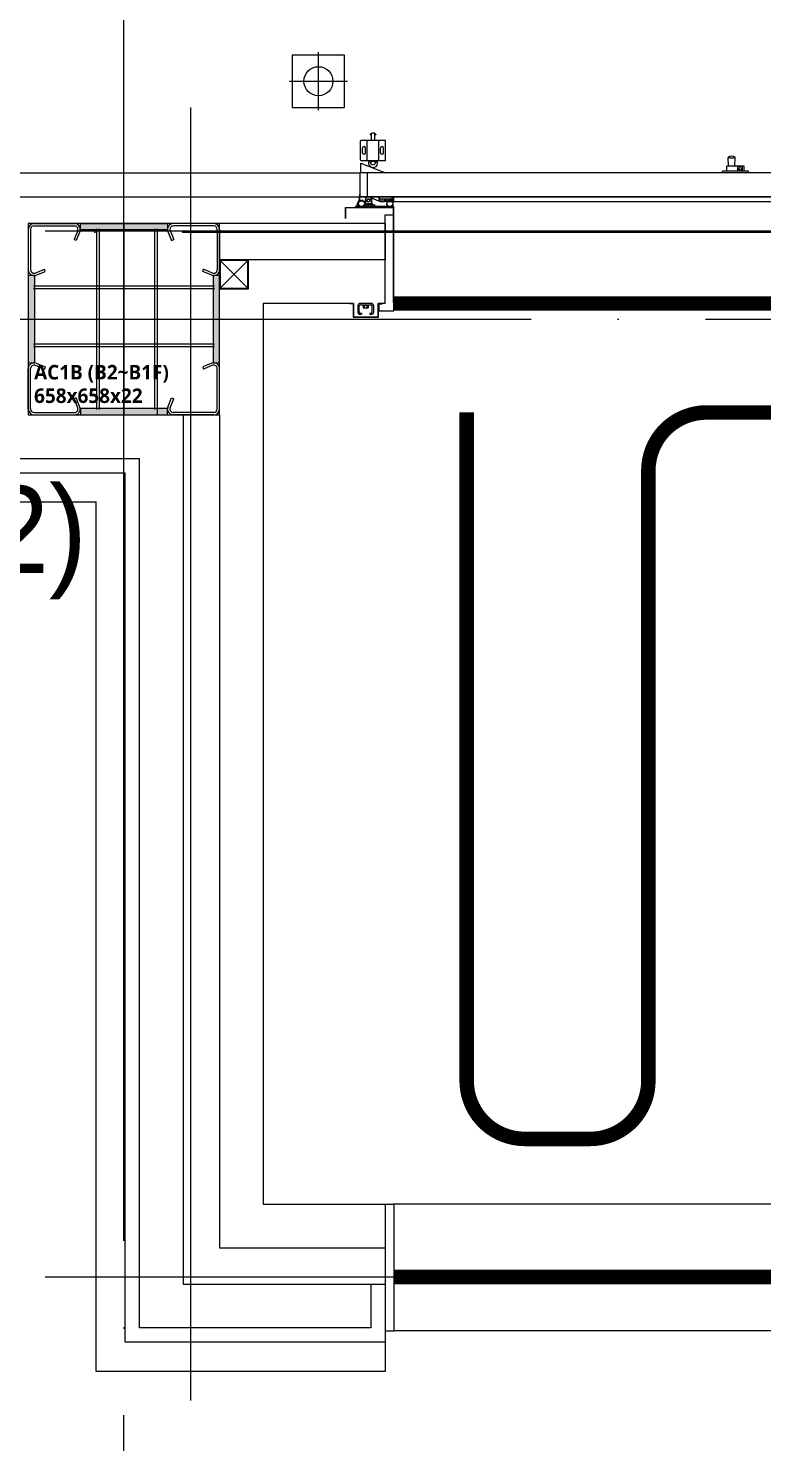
# Model space of a CAD drawing. Header units: millimetres. Extents: x -47382 to 204618, y -51045 to 127155.
# Drawn here: x 90671 to 93197, y 36505 to 41373 of the extents above; entities that cross this region are included whole.
import ezdxf
from ezdxf.enums import TextEntityAlignment as Align

# ---------------------------------------------------------------- set-up
doc = ezdxf.new("R2010")
doc.units = ezdxf.units.MM
doc.header["$LTSCALE"] = 300
doc.header["$MEASUREMENT"] = 0
doc.linetypes.add('CEN', pattern=[62, 60, -1, 0, -1])
doc.linetypes.add('HID', pattern=[2, 1.1, -0.9])
doc.layers.get('0').update_dxf_attribs({"linetype": 'CONTINUOUS'})
doc.layers.get('Defpoints').update_dxf_attribs({"color": 153, "linetype": 'CONTINUOUS'})
for name, color, linetype in [('A-CEN', 1, 'CEN'), ('A-DOOR-JAMB', 4, 'CONTINUOUS'), ('A-FLOR-FLIN-TYP2', 8, 'CONTINUOUS'), ('A-FLOR-PANL', 6, 'CONTINUOUS'), ('A-ST-AXIS-CEN', 252, 'CEN'), ('A-ST-COL', 2, 'CONTINUOUS'), ('A-볼라드', 8, 'CONTINUOUS'), ('Bound', 9, 'CONTINUOUS'), ('HID', 7, 'HID'), ('XREF-PLAN$0$A-STEEL', 7, 'CONTINUOUS'), ('갈바륨 V-115', 141, 'CONTINUOUS'), ('방열도어', 75, 'CONTINUOUS'), ('저온단열', 160, 'CONTINUOUS'), ('충돌방지대 IN', 4, 'CONTINUOUS')]:
    doc.layers.add(name, color=color, linetype=linetype)
doc.layers.add('Defpoint', color=161, linetype='CONTINUOUS', plot=False)
doc.styles.add('SH_대대리576', font='NanumGothicBold.ttf')
doc.styles.add('돋움', font='')
doc.styles.get('돋움').set_extended_font_data('Dotum')

# ---------------------------------------------------------------- blocks, each defined once
blk = doc.blocks.new('전실1')
at = {"layer": 'A-CEN'}
for p, q in [((-6580, 4650, -103000), (-6580, 200, -103000)), ((-7080, 4225, -103000), (-1680, 4225, -103000)), ((-7080, 625, -103000), (-1680, 625, -103000))]:
    blk.add_line(p, q, dxfattribs=at)
at = {"layer": 'A-DOOR-JAMB'}
for p, q in [((-5910, 875, -103000), (-5910, 725, -103000)), ((-5910, 875, -103000), (-5880, 875, -103000)), ((-5880, 875, -103000), (-5880, 440, -103000)), ((-5910, 600, -103000), (-5910, 440, -103000)), ((-5910, 440, -103000), (-5880, 440, -103000))]:
    blk.add_line(p, q, dxfattribs=at)
at = {"layer": 'A-FLOR-FLIN-TYP2'}
for p, q in [((-2880, 875, -103000), (-5880, 875, -103000)), ((-2880, 440, -103000), (-5880, 440, -103000))]:
    blk.add_line(p, q, dxfattribs=at)
at = {"layer": 'A-FLOR-PANL'}
for p, q in [((-5910, 4250, -103000), (-6480, 4250, -103000)), ((-5910, 4250, -103000), (-5910, 4125, -103000)), ((-5910, 4125, -103000), (-6480, 4125, -103000)), ((-6605, 3592, -103000), (-6605, 600, -103000)), ((-6480, 3592, -103000), (-6480, 725, -103000)), ((-6480, 725, -103000), (-5910, 725, -103000)), ((-5910, 725, -103000), (-5910, 600, -103000)), ((-6605, 600, -103000), (-5910, 600, -103000))]:
    blk.add_line(p, q, dxfattribs=at)
at = {"layer": 'A-볼라드'}
for p, q in [((-6140, 4640, -103000), (-6140, 4840, -103000)), ((-6240, 4740, -103000), (-6040, 4740, -103000))]:
    blk.add_line(p, q, dxfattribs=at)
at = {"layer": 'A-볼라드', "elevation": -103000}
blk.add_lwpolyline([(-6050, 4650), (-6050, 4830), (-6230, 4830), (-6230, 4650)], close=True, dxfattribs=at)
at = {"layer": 'A-볼라드'}
blk.add_circle((-6140, 4740, -103000), 50, dxfattribs=at)
at = {"layer": 'HID', "const_width": 50, "elevation": -103000}
for points in [[(-2878.7, 3975), (-5880.7, 3975)], [(-2880, 625), (-5880, 625)]]:
    blk.add_lwpolyline(points, dxfattribs=at)
at = {"layer": '방열도어'}
for p, q in [((-5994.8, 4473.7, -103000), (-5994.8, 4534.8, -103000)), ((-5910.8, 4536.4, -103000), (-5993.2, 4536.4, -103000)), ((-5971.8, 4473.7, -103000), (-5971.8, 4536.4, -103000)), ((-5961.9, 4558.3, -103000), (-5961.9, 4555.9, -103000)), ((-5957.8, 4558.3, -103000), (-5961.9, 4558.3, -103000)), ((-5957.8, 4555.9, -103000), (-5961.9, 4555.9, -103000)), ((-5957.8, 4536.4, -103000), (-5957.8, 4561.1, -103000)), ((-5946.2, 4561.1, -103000), (-5957.8, 4561.1, -103000)), ((-5946.2, 4536.4, -103000), (-5946.2, 4561.1, -103000)), ((-5942.1, 4558.3, -103000), (-5946.2, 4558.3, -103000)), ((-5942.1, 4555.9, -103000), (-5946.2, 4555.9, -103000)), ((-5942.1, 4558.3, -103000), (-5942.1, 4555.9, -103000)), ((-5932.2, 4473.7, -103000), (-5932.2, 4536.4, -103000)), ((-5909.2, 4473.7, -103000), (-5909.2, 4534.8, -103000)), ((-5988.2, 4494, -103000), (-5988.2, 4509.6, -103000)), ((-5977.5, 4494, -103000), (-5977.5, 4509.6, -103000)), ((-5926.5, 4494, -103000), (-5926.5, 4509.6, -103000)), ((-5915.8, 4494, -103000), (-5915.8, 4509.6, -103000)), ((-5994.8, 4468.1, -103000), (-5994.8, 4473.7, -103000)), ((-5994.4, 4457.8, -103000), (-5908.7, 4424.8, -103000)), ((-5994.4, 4424.8, -103000), (-5994.4, 4457.8, -103000)), ((-5910.8, 4466.4, -103000), (-5993.2, 4466.4, -103000)), ((-5971.8, 4466.4, -103000), (-5971.8, 4473.7, -103000)), ((-5962.3, 4463.3, -103000), (-5962.3, 4466.4, -103000)), ((-5941.7, 4463.3, -103000), (-5941.7, 4466.4, -103000)), ((-5932.2, 4466.4, -103000), (-5932.2, 4473.7, -103000)), ((-5909.2, 4468.1, -103000), (-5909.2, 4473.7, -103000)), ((-4749.7, 4424.8, -103000), (-4749.7, 4430.6, -103000)), ((-4660.7, 4430.6, -103000), (-4749.7, 4430.6, -103000)), ((-4675.6, 4447.1, -103000), (-4734.8, 4447.1, -103000)), ((-4734.8, 4430.6, -103000), (-4734.8, 4447.1, -103000)), ((-4729.5, 4447.1, -103000), (-4730.3, 4477.5, -103000)), ((-4707.3, 4447.1, -103000), (-4706.4, 4477.5, -103000)), ((-4697, 4430.6, -103000), (-4697, 4446.2, -103000)), ((-4681.3, 4446.2, -103000), (-4697, 4446.2, -103000)), ((-4681.3, 4430.6, -103000), (-4681.3, 4446.2, -103000)), ((-4675.6, 4430.6, -103000), (-4675.6, 4447.1, -103000)), ((-4660.7, 4424.8, -103000), (-4660.7, 4430.6, -103000)), ((-7430, 4424.8, -103000), (-5996.8, 4424.8, -103000)), ((-4380.1, 4424.8, -103000), (-5996.8, 4424.8, -103000)), ((-5996.8, 4342.5, -103000), (-5996.8, 4424.8, -103000)), ((-4380.8, 4424.2, -103000), (-5996.8, 4424.2, -103000)), ((-5996.2, 4343.2, -103000), (-5996.2, 4424.8, -103000)), ((-5971.5, 4343.2, -103000), (-5971.5, 4424.2, -103000)), ((-7430, 4342.5, -103000), (-5998.5, 4342.5, -103000)), ((-5998.4, 4350.7, -103000), (-5998.4, 4342.5, -103000)), ((-5996.9, 4350.7, -103000), (-5998.4, 4350.7, -103000)), ((-5996.8, 4342.5, -103000), (-4535.5, 4342.5, -103000)), ((-5996.2, 4343.2, -103000), (-4535.5, 4343.2, -103000)), ((-5931.6, 4326.7, -103000), (-5959, 4338.3, -103000)), ((-5931.6, 4342.5, -103000), (-5931.6, 4329.9, -103000)), ((-5930, 4331.6, -103000), (-5930, 4342.5, -103000)), ((-5886.3, 4334.1, -103000), (-5930, 4334.1, -103000)), ((-5886.3, 4334, -103000), (-5888.8, 4334, -103000)), ((-5888.8, 4334, -103000), (-5888.8, 4327.5, -103000)), ((-5887.2, 4325.8, -103000), (-5887.2, 4332.4, -103000)), ((-5887.2, 4332.4, -103000), (-5883.9, 4332.4, -103000)), ((-5886.3, 4334, -103000), (-5886.3, 4342.5, -103000)), ((-5880.6, 4342.3, -103000), (-5885.3, 4342.3, -103000)), ((-5885.3, 4342.3, -103000), (-5885.3, 4339.8, -103000)), ((-5885.3, 4339.8, -103000), (-5884.1, 4339.8, -103000)), ((-5884.1, 4339.8, -103000), (-5884.1, 4340.7, -103000)), ((-5884.1, 4340.7, -103000), (-5882.1, 4340.7, -103000)), ((-5882.2, 4340.6, -103000), (-5883.9, 4340.6, -103000)), ((-5883.9, 4340.6, -103000), (-5883.9, 4336.5, -103000)), ((-5883.9, 4332.4, -103000), (-5883.9, 4327.5, -103000)), ((-5882.2, 4327.5, -103000), (-5882.2, 4340.6, -103000)), ((-5882.1, 4340.7, -103000), (-5882.1, 4327.3, -103000)), ((-5880.6, 4325.6, -103000), (-5880.6, 4342.3, -103000)), ((-6046.6, 4268, -103000), (-6046.6, 4305.7, -103000)), ((-6046.6, 4305.7, -103000), (-5880.7, 4305.7, -103000)), ((-6046, 4268, -103000), (-6046, 4305, -103000)), ((-6046, 4305, -103000), (-5881.3, 4305, -103000)), ((-6011.5, 4310.4, -103000), (-6014.6, 4305.7, -103000)), ((-6012, 4307.8, -103000), (-6009.4, 4307.8, -103000)), ((-6012, 4307.8, -103000), (-6009.4, 4307.8, -103000)), ((-6012, 4307.8, -103000), (-6012, 4305.7, -103000)), ((-6011.5, 4310.4, -103000), (-6008.7, 4310.4, -103000)), ((-6008.4, 4305.7, -103000), (-6009.8, 4306.3, -103000)), ((-6007.9, 4307.8, -103000), (-6001.9, 4307.8, -103000)), ((-6007.9, 4307.8, -103000), (-6001.9, 4307.8, -103000)), ((-6007.2, 4310.4, -103000), (-6002.5, 4310.4, -103000)), ((-6005.5, 4307.8, -103000), (-5997.2, 4307.8, -103000)), ((-6005.5, 4307.8, -103000), (-6005.5, 4305.7, -103000)), ((-6005.5, 4307.6, -103000), (-6001.9, 4307.6, -103000)), ((-6005.5, 4307.3, -103000), (-6001.9, 4307.3, -103000)), ((-6005.5, 4307.1, -103000), (-6001.9, 4307.1, -103000)), ((-6005.5, 4306.8, -103000), (-6001.9, 4306.8, -103000)), ((-6005.5, 4306.6, -103000), (-6001.9, 4306.6, -103000)), ((-6005.5, 4306.3, -103000), (-6001.9, 4306.3, -103000)), ((-6005.5, 4306.1, -103000), (-6001.9, 4306.1, -103000)), ((-6005.5, 4305.8, -103000), (-5971.7, 4305.8, -103000)), ((-6002.5, 4310.4, -103000), (-5997.9, 4307.8, -103000)), ((-6001.9, 4307.8, -103000), (-5997.9, 4307.8, -103000)), ((-6001.9, 4307.8, -103000), (-5971.7, 4307.8, -103000)), ((-6001.9, 4307.6, -103000), (-5971.7, 4307.5, -103000)), ((-6001.9, 4307.3, -103000), (-5971.7, 4307.3, -103000)), ((-6001.9, 4307.1, -103000), (-5971.7, 4307, -103000)), ((-6001.9, 4306.8, -103000), (-5971.7, 4306.8, -103000)), ((-6001.9, 4306.6, -103000), (-5971.7, 4306.5, -103000)), ((-6001.9, 4306.3, -103000), (-5971.7, 4306.3, -103000)), ((-6001.9, 4306.1, -103000), (-5971.7, 4306, -103000)), ((-5986.5, 4307.8, -103000), (-5971.7, 4307.8, -103000)), ((-5899.7, 4307.8, -103000), (-5986.4, 4307.8, -103000)), ((-5902.1, 4308.4, -103000), (-5983.9, 4308.4, -103000)), ((-5983.9, 4308.4, -103000), (-5983.9, 4307.8, -103000)), ((-5975.1, 4329.8, -103000), (-5980, 4315, -103000)), ((-5947.1, 4315, -103000), (-5980, 4315, -103000)), ((-5980, 4315, -103000), (-5980, 4308.4, -103000)), ((-5973.3, 4308.4, -103000), (-5973.3, 4309.7, -103000)), ((-5973.3, 4309.2, -103000), (-5953.5, 4309.2, -103000)), ((-5972.4, 4310.5, -103000), (-5954.3, 4310.5, -103000)), ((-5972, 4310.5, -103000), (-5972, 4318.7, -103000)), ((-5971.7, 4307.8, -103000), (-5971.7, 4305.7, -103000)), ((-5971.2, 4319.5, -103000), (-5955.6, 4319.5, -103000)), ((-5967.9, 4318.7, -103000), (-5967.9, 4310.5, -103000)), ((-5959.4, 4329.8, -103000), (-5954.5, 4315, -103000)), ((-5958.8, 4318.7, -103000), (-5958.8, 4310.5, -103000)), ((-5954.7, 4310.5, -103000), (-5954.7, 4318.7, -103000)), ((-5953.5, 4308.4, -103000), (-5953.5, 4309.7, -103000)), ((-5947.1, 4315, -103000), (-5947.1, 4308.4, -103000)), ((-5931.6, 4329.9, -103000), (-5931.6, 4326.7, -103000)), ((-5927.5, 4325.8, -103000), (-5912.7, 4325.8, -103000)), ((-5914.3, 4327.5, -103000), (-5925.9, 4327.5, -103000)), ((-5899.6, 4307.8, -103000), (-5914.4, 4307.8, -103000)), ((-5914.4, 4307.8, -103000), (-5914.4, 4305.7, -103000)), ((-5880.7, 4307.5, -103000), (-5914.4, 4307.5, -103000)), ((-5880.7, 4307.3, -103000), (-5914.4, 4307.3, -103000)), ((-5880.7, 4307, -103000), (-5914.4, 4307, -103000)), ((-5880.7, 4306.8, -103000), (-5914.4, 4306.8, -103000)), ((-5880.7, 4306.5, -103000), (-5914.4, 4306.5, -103000)), ((-5880.7, 4306.3, -103000), (-5914.4, 4306.3, -103000)), ((-5880.7, 4306, -103000), (-5914.4, 4306, -103000)), ((-5880.7, 4305.8, -103000), (-5914.4, 4305.8, -103000)), ((-5914.4, 4305.7, -103000), (-5880.7, 4305.7, -103000)), ((-5903.6, 4329.1, -103000), (-5914.3, 4329.1, -103000)), ((-5914.3, 4329.1, -103000), (-5914.3, 4327.5, -103000)), ((-5912.7, 4325.8, -103000), (-5912.7, 4327.5, -103000)), ((-5912.7, 4327.5, -103000), (-5905.3, 4327.5, -103000)), ((-5905.3, 4327.5, -103000), (-5905.3, 4325.8, -103000)), ((-5905.3, 4325.8, -103000), (-5887.2, 4325.8, -103000)), ((-5903.6, 4327.5, -103000), (-5903.6, 4329.1, -103000)), ((-5888.8, 4327.5, -103000), (-5903.6, 4327.5, -103000)), ((-5902.1, 4308.4, -103000), (-5902.1, 4307.8, -103000)), ((-5880.7, 4307.8, -103000), (-5888.9, 4307.8, -103000)), ((-5880, 4308.4, -103000), (-5887.9, 4308.4, -103000)), ((-5887.9, 4308.4, -103000), (-5887.9, 4307.8, -103000)), ((-5886, 4330.4, -103000), (-5886.2, 4327.3, -103000)), ((-5886.2, 4325.6, -103000), (-5886.2, 4327.3, -103000)), ((-5886.2, 4325.6, -103000), (-5880.6, 4325.6, -103000)), ((-5884.3, 4330.4, -103000), (-5886, 4330.4, -103000)), ((-5884.3, 4330.4, -103000), (-5884.1, 4327.3, -103000)), ((-5882.1, 4327.3, -103000), (-5884.1, 4327.3, -103000)), ((-5883.9, 4327.5, -103000), (-5882.2, 4327.5, -103000)), ((-5881.3, 3978.1, -103000), (-5881.3, 4305, -103000)), ((-5880.7, 4305.7, -103000), (-5880.7, 4307.8, -103000)), ((-5880.7, 3978.1, -103000), (-5880.7, 4305.7, -103000)), ((-5880.6, 4326, -103000), (-4707.3, 4326, -103000)), ((-5880, 4305.7, -103000), (-5880, 4308.4, -103000)), ((-5880, 4263.1, -103000), (-5880, 4305.7, -103000)), ((-4707.3, 4326, -103000), (-4417.2, 4326, -103000)), ((-5910, 4280.3, -103000), (-5881.3, 4280.3, -103000)), ((-5910, 3975, -103000), (-5910, 4280.3, -103000)), ((-5880, 4263.1, -103000), (-5880.7, 4263.1, -103000)), ((-6032.4, 3975, -103000), (-6032.4, 3974.2, -103000)), ((-6019.2, 3975, -103000), (-6032.4, 3975, -103000)), ((-6020, 3974.2, -103000), (-6032.4, 3974.2, -103000)), ((-6020, 3974.2, -103000), (-6020, 3927.8, -103000)), ((-6019.2, 3975, -103000), (-6019.2, 3927.8, -103000)), ((-6004, 3968.4, -103000), (-6004, 3944.5, -103000)), ((-5999.9, 3946.2, -103000), (-5999.9, 3966.8, -103000)), ((-5957.1, 3975, -103000), (-5997.4, 3975, -103000)), ((-5995.8, 3970.9, -103000), (-5958.7, 3970.9, -103000)), ((-5987.1, 3970.9, -103000), (-5987.1, 3969.6, -103000)), ((-5987.1, 3970.1, -103000), (-5967.4, 3970.1, -103000)), ((-5986.3, 3968.8, -103000), (-5968.2, 3968.8, -103000)), ((-5985.9, 3968.8, -103000), (-5985.9, 3960.6, -103000)), ((-5985.1, 3959.8, -103000), (-5969.4, 3959.8, -103000)), ((-5981.8, 3960.6, -103000), (-5981.8, 3968.8, -103000)), ((-5972.7, 3960.6, -103000), (-5972.7, 3968.8, -103000)), ((-5968.6, 3968.8, -103000), (-5968.6, 3960.6, -103000)), ((-5967.4, 3970.9, -103000), (-5967.4, 3969.6, -103000)), ((-5954.6, 3946.2, -103000), (-5954.6, 3966.8, -103000)), ((-5950.5, 3968.4, -103000), (-5950.5, 3944.5, -103000)), ((-5934.2, 3927.8, -103000), (-5934.2, 3975, -103000)), ((-5910, 3975, -103000), (-5934.2, 3975, -103000)), ((-5933.3, 3974.2, -103000), (-5921, 3974.2, -103000)), ((-5933.3, 3927.8, -103000), (-5933.3, 3974.2, -103000)), ((-5932.9, 3974.2, -103000), (-5932.9, 3949.6, -103000)), ((-5932.9, 3949.6, -103000), (-5880.7, 3949.6, -103000)), ((-5932.2, 3974.2, -103000), (-5932.2, 3950.3, -103000)), ((-5932.2, 3950.3, -103000), (-5881.3, 3950.3, -103000)), ((-5921, 3974.2, -103000), (-5921, 3975, -103000)), ((-5881.3, 3978.1, -103000), (-5881.3, 3950.3, -103000)), ((-5880.7, 3978.1, -103000), (-5880.7, 3949.6, -103000)), ((-6020, 3927.8, -103000), (-5933.3, 3927.8, -103000)), ((-6019.2, 3928.6, -103000), (-5934.2, 3928.6, -103000)), ((-5997.4, 3937.9, -103000), (-5991.6, 3937.9, -103000)), ((-5995.8, 3942.1, -103000), (-5991.6, 3942.1, -103000)), ((-5991.6, 3942.1, -103000), (-5991.6, 3937.9, -103000)), ((-5962.8, 3942.1, -103000), (-5958.7, 3942.1, -103000)), ((-5962.8, 3942.1, -103000), (-5962.8, 3937.9, -103000)), ((-5962.8, 3937.9, -103000), (-5957.1, 3937.9, -103000))]:
    blk.add_line(p, q, dxfattribs=at)
at = {"layer": '방열도어', "const_width": 50, "elevation": -103000}
blk.add_lwpolyline([(-5630, 3600), (-5630, 1300, 0.414214), (-5430, 1100), (-5205, 1100, 0.414214), (-5005, 1300), (-5005, 3400, -0.414214), (-4805, 3600), (-4580, 3600, -0.414214), (-4380, 3400), (-4380, 1300, 0.414214), (-4180, 1100), (-3955, 1100, 0.414214), (-3755, 1300), (-3755, 3400, -0.414214), (-3555, 3600), (-3330, 3600, -0.414214), (-3130, 3400), (-3130, 1100)], format="xyb", dxfattribs=at)
at = {"layer": '방열도어'}
for centre, radius in [((-5952, 4458.3, -103000), 7), ((-4689.1, 4438.4, -103000), 4.53), ((-5967.4, 4329.8, -103000), 4.53), ((-5926.1, 4333.3, -103000), 0.823), ((-5919.7, 4333.3, -103000), 0.823), ((-5899.5, 4333.3, -103000), 0.823), ((-5893.1, 4333.3, -103000), 0.823), ((-5991.9, 4318.5, -103000), 9.88), ((-5894.2, 4318.5, -103000), 9.88)]:
    blk.add_circle(centre, radius, dxfattribs=at)
for centre, radius, start, end in [((-5993.2, 4534.8, -103000), 1.65, 90, 180), ((-5910.8, 4534.8, -103000), 1.65, 0, 90), ((-5982.9, 4509.6, -103000), 5.35, 0, 180), ((-5982.9, 4494, -103000), 5.35, 180, 0), ((-5921.1, 4509.6, -103000), 5.35, 0, 180), ((-5921.1, 4494, -103000), 5.35, 180, 0), ((-4718.4, 4462.3, -103000), 19.4, 51.9488, 128.0512), ((-5993.2, 4468.1, -103000), 1.65, 180, 270), ((-5952, 4458.3, -103000), 15.6, 148.6378, 31.3622), ((-5951.8, 4464.3, -103000), 10.5, 174.8057, 228.8504), ((-5952.2, 4464.3, -103000), 10.5, 311.1496, 5.1943), ((-5910.8, 4468.1, -103000), 1.65, 270, 0), ((-4718.4, 4525, -103000), 49, 255.8934, 284.1254), ((-6046.9, 4343.6, -103000), 48.4, 329.3671, 358.655), ((-6046.9, 4343.9, -103000), 50, 328.9061, 358.4444), ((-5967.4, 4329.8, -103000), 11.9, 327.5466, 213.8235), ((-5967.3, 4326.1, -103000), 8.66, 25.3289, 154.5724), ((-5886.3, 4336.5, -103000), 2.47, 270, 0), ((-5963.2, 4296.8, -103000), 47.5, 152.1452, 168.4581), ((-5962.9, 4296.7, -103000), 46.4, 152.5452, 168.7456), ((-5991.9, 4318.5, -103000), 11.5, 7.4362, 190.1103), ((-5991.8, 4317.9, -103000), 11.5, 187.4362, 241.9393), ((-5991.8, 4317.9, -103000), 11.5, 298.0607, 10.1103), ((-5972.4, 4309.7, -103000), 0.823, 90, 180), ((-5971.2, 4318.7, -103000), 0.823, 90, 180), ((-5971.2, 4311.3, -103000), 0.823, 180, 270), ((-5968.7, 4318.7, -103000), 0.823, 0, 90), ((-5968.7, 4311.3, -103000), 0.823, 270, 0), ((-5967.1, 4318.7, -103000), 0.823, 90, 180), ((-5967.1, 4311.3, -103000), 0.823, 180, 270), ((-5959.7, 4318.7, -103000), 0.823, 0, 90), ((-5959.7, 4311.3, -103000), 0.823, 270, 0), ((-5958, 4318.7, -103000), 0.823, 90, 180), ((-5958, 4311.3, -103000), 0.823, 180, 270), ((-5955.6, 4318.7, -103000), 0.823, 0, 90), ((-5955.6, 4311.3, -103000), 0.823, 270, 0), ((-5954.3, 4309.7, -103000), 0.823, 0, 90), ((-5927.5, 4329.9, -103000), 4.12, 180, 270), ((-5925.9, 4331.6, -103000), 4.12, 180, 270), ((-5894.3, 4317.9, -103000), 11.5, 169.8897, 241.9393), ((-5894.2, 4318.5, -103000), 11.5, 349.8897, 172.5638), ((-5894.3, 4317.9, -103000), 11.5, 298.0607, 352.5638), ((-5997.4, 3968.4, -103000), 6.59, 90, 180), ((-5997.4, 3944.5, -103000), 6.59, 180, 270), ((-5995.8, 3966.8, -103000), 4.12, 90, 180), ((-5995.8, 3946.2, -103000), 4.12, 180, 270), ((-5986.3, 3969.6, -103000), 0.823, 180, 270), ((-5985.1, 3968, -103000), 0.823, 90, 180), ((-5985.1, 3960.6, -103000), 0.823, 180, 270), ((-5982.6, 3968, -103000), 0.823, 0, 90), ((-5982.6, 3960.6, -103000), 0.823, 270, 0), ((-5980.9, 3968, -103000), 0.823, 90, 180), ((-5980.9, 3960.6, -103000), 0.823, 180, 270), ((-5973.5, 3968, -103000), 0.823, 0, 90), ((-5973.5, 3960.6, -103000), 0.823, 270, 0), ((-5971.9, 3968, -103000), 0.823, 90, 180), ((-5971.9, 3960.6, -103000), 0.823, 180, 270), ((-5969.4, 3968, -103000), 0.823, 0, 90), ((-5969.4, 3960.6, -103000), 0.823, 270, 0), ((-5968.2, 3969.6, -103000), 0.823, 270, 0), ((-5958.7, 3966.8, -103000), 4.12, 0, 90), ((-5958.7, 3946.2, -103000), 4.12, 270, 0), ((-5957.1, 3968.4, -103000), 6.59, 0, 90), ((-5957.1, 3944.5, -103000), 6.59, 270, 0)]:
    blk.add_arc(centre, radius, start, end, dxfattribs=at)
at = {"layer": '충돌방지대 IN'}
for p, q in [((-6330, 3975, -103000), (-6330, 875, -103000)), ((-6032.4, 3975, -103000), (-6330, 3975, -103000)), ((-6330, 875, -103000), (-5910, 875, -103000))]:
    blk.add_line(p, q, dxfattribs=at)
blk = doc.blocks.new('XREF-PLAN$0$각-100X100')
at = {"layer": 'XREF-PLAN$0$A-STEEL', "color": 1}
for p, q in [((-47.7, -47.7), (47.7, 47.7)), ((-47.7, 47.7), (47.7, -47.7))]:
    blk.add_line(p, q, dxfattribs=at)
at = {"layer": 'XREF-PLAN$0$A-STEEL'}
blk.add_lwpolyline([(-50, -50), (50, -50), (50, 50), (-50, 50)], close=True, dxfattribs=at)
at = {"layer": 'XREF-PLAN$0$A-STEEL', "color": 8}
blk.add_lwpolyline([(-47.7, -47.7), (47.7, -47.7), (47.7, 47.7), (-47.7, 47.7)], close=True, dxfattribs=at)
blk = doc.blocks.new('AC1B(b2~b1f)')
for points in [[(179, 658), (479, 658), (479, 636), (179, 636)], [(0, 479), (0, 179), (22, 179), (22, 479)], [(658, 179), (658, 479), (636, 479), (636, 179)], [(179, 0), (479, 0), (479, 22), (179, 22)]]:
    blk.add_hatch(color=9).paths.add_polyline_path(points)
for p, q in [((234.8, 640), (234.8, 18)), ((243.8, 640), (243.8, 18)), ((434.5, 640), (434.5, 18)), ((443.5, 640), (443.5, 0)), ((18, 443.5), (640, 443.5)), ((18, 434.5), (640, 434.5)), ((18, 243.8), (640, 243.8)), ((18, 234.8), (640, 234.8))]:
    blk.add_line(p, q)
at = {"color": 8, "linetype": 'Continuous'}
for points in [[(179, 658), (479, 658), (479, 636), (179, 636)], [(0, 479), (0, 179), (22, 179), (22, 479)], [(658, 179), (658, 479), (636, 479), (636, 179)], [(179, 0), (479, 0), (479, 22), (179, 22)]]:
    blk.add_lwpolyline(points, close=True, dxfattribs=at)
at = {"layer": 'A-ST-COL'}
for p, q in [((0, 638), (0, 499)), ((8, 638), (8, 499)), ((20, 658), (159, 658)), ((20, 650), (159, 650)), ((170.3, 633.9), (157.4, 602.7)), ((487.7, 633.9), (500.6, 602.7)), ((638, 658), (499, 658)), ((638, 650), (499, 650)), ((650, 638), (650, 499)), ((658, 638), (658, 499)), ((164.9, 600), (157.4, 602.7)), ((177.8, 631.2), (164.9, 600)), ((480.2, 631.2), (493.1, 600)), ((493.1, 600), (500.6, 602.7)), ((24.1, 487.7), (55.3, 500.6)), ((26.8, 480.2), (58, 493.1)), ((58, 493.1), (55.3, 500.6)), ((600, 493.1), (602.7, 500.6)), ((631.2, 480.2), (600, 493.1)), ((633.9, 487.7), (602.7, 500.6)), ((0, 20), (0, 159)), ((8, 20), (8, 159)), ((24.1, 170.3), (55.3, 157.4)), ((26.8, 177.8), (58, 164.9)), ((58, 164.9), (55.3, 157.4)), ((631.2, 177.8), (600, 164.9)), ((600, 164.9), (602.7, 157.4)), ((633.9, 170.3), (602.7, 157.4)), ((650, 20), (650, 159)), ((658, 20), (658, 159)), ((164.9, 58), (157.4, 55.3)), ((170.3, 24.1), (157.4, 55.3)), ((177.8, 26.8), (164.9, 58)), ((480.2, 26.8), (493.1, 58)), ((487.7, 24.1), (500.6, 55.3)), ((493.1, 58), (500.6, 55.3)), ((20, 8), (159, 8)), ((20, 0), (159, 0)), ((638, 8), (499, 8)), ((638, 0), (499, 0))]:
    blk.add_line(p, q, dxfattribs=at)
for centre, radius, start, end in [((20, 638), 20, 90, 180), ((20, 638), 12, 90, 180), ((159, 638), 20, 340, 90), ((159, 638), 12, 340, 90), ((499, 638), 20, 90, 200), ((499, 638), 12, 90, 200), ((638, 638), 20, 0, 90), ((638, 638), 12, 0, 90), ((20, 499), 20, 180, 290), ((20, 499), 12, 180, 290), ((638, 499), 20, 250, 0), ((638, 499), 12, 250, 0), ((20, 159), 20, 70, 180), ((20, 159), 12, 70, 180), ((638, 159), 20, 0, 110), ((638, 159), 12, 0, 110), ((20, 20), 20, 180, 270), ((20, 20), 12, 180, 270), ((159, 20), 20, 270, 20), ((159, 20), 12, 270, 20), ((499, 20), 20, 160, 270), ((499, 20), 12, 160, 270), ((638, 20), 20, 270, 0), ((638, 20), 12, 270, 0)]:
    blk.add_arc(centre, radius, start, end, dxfattribs=at)
at = {"layer": 'Bound', "color": 9, "linetype": 'Continuous'}
for p, q in [((658, 658), (0, 658)), ((0, 658), (0, 0)), ((658, 0), (658, 658)), ((0, 0), (658, 0))]:
    blk.add_line(p, q, dxfattribs=at)
at = {"layer": 'Defpoint'}
for p, q in [((329, 658), (329, 0)), ((0, 329), (658, 329))]:
    blk.add_line(p, q, dxfattribs=at)
at = {"layer": 'Defpoint', "linetype": 'Continuous', "style": 'SH_대대리576'}
for s, p in [('AC1B (B2~B1F)', (19.9, 146.6)), ('658x658x22', (19.9, 65.6))]:
    blk.add_text(s, height=50, dxfattribs=at).set_placement(p, align=Align.MIDDLE_LEFT)
blk = doc.blocks.new('ACT 지하2층구조평면도')
blk.add_blockref('AC1B(b2~b1f)', (138052.8, 91087.3))

msp = doc.modelspace()

# ---------------------------------------------------------------- linework, layer by layer
at = {"layer": 'A-CEN'}
msp.add_line((35400, 40671.4), (135400, 40671.4), dxfattribs=at)
at = {"layer": 'A-ST-AXIS-CEN'}
for p, q in [((91000, 0), (91000, 99371.4)), ((0, 40371.4), (142000, 40371.4))]:
    msp.add_line(p, q, dxfattribs=at)
at = {"layer": '갈바륨 V-115'}
for p, q in [((90471, 39842.4), (91004, 39842.4)), ((91004, 36850.4), (91004, 39842.4)), ((91899, 37050.4), (91899, 36850.4)), ((91899, 36850.4), (91004, 36850.4))]:
    msp.add_line(p, q, dxfattribs=at)
at = {"layer": '저온단열'}
for p, q in [((90521, 39892.4), (91054, 39892.4)), ((91054, 36900.4), (91054, 39892.4)), ((91849, 37050.4), (91849, 36900.4)), ((91849, 36900.4), (91054, 36900.4))]:
    msp.add_line(p, q, dxfattribs=at)
at = {"layer": '충돌방지대 IN'}
for p, q in [((90371, 39742.4), (90904, 39742.4)), ((90904, 36750.4), (90904, 39742.4)), ((91899, 36850.4), (91899, 36750.4)), ((91899, 36750.4), (90904, 36750.4))]:
    msp.add_line(p, q, dxfattribs=at)

# ---------------------------------------------------------------- block references
for name, p in [('ACT 지하2층구조평면도', (-47381.8, -51044.9)), ('전실1', (97809, 36450.4))]:
    msp.add_blockref(name, p)
at = {"ltscale": 5}
msp.add_blockref('XREF-PLAN$0$각-100X100', (91379, 40525.4), dxfattribs=at)

# ---------------------------------------------------------------- texts
at = {"layer": 'Defpoints', "linetype": 'Continuous', "style": '돋움'}
msp.add_text('AC1B(658x658x22)', height=300, dxfattribs=at).set_placement((89160.2, 39407.8), align=Align.BOTTOM_CENTER)

doc.saveas('drawing.dxf')
